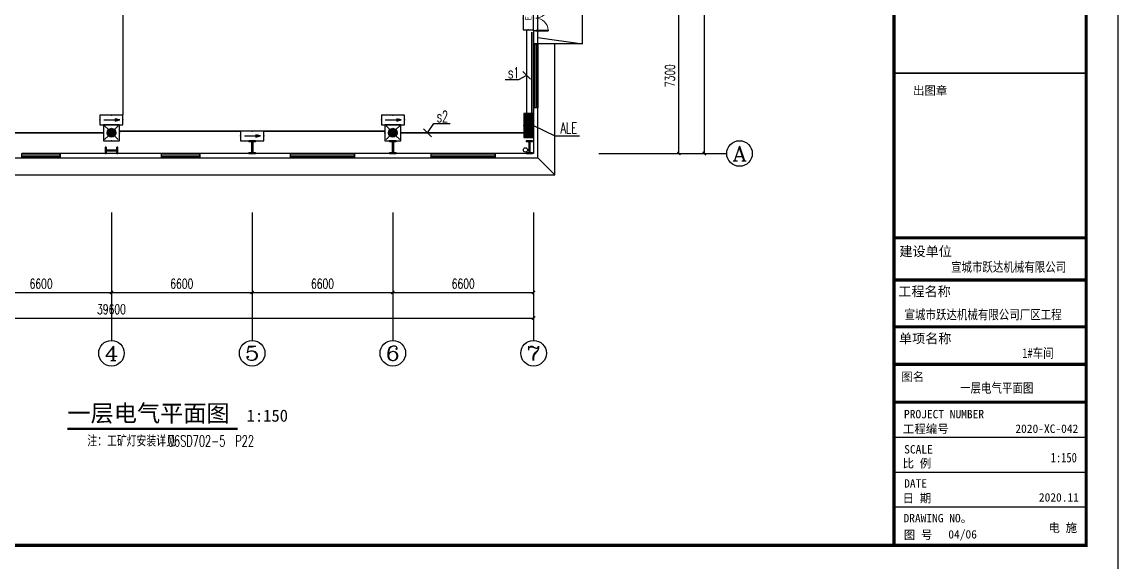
# Model space of a CAD drawing. Extents: x 185245 to 1992634, y -19957 to 755165.
# Drawn here: x 1883256 to 1934674, y 438386 to 463736 of the extents above; entities that cross this region are included whole.
import ezdxf
from ezdxf.enums import TextEntityAlignment as Align

# ---------------------------------------------------------------- set-up
doc = ezdxf.new("R2010")
doc.units = 0
doc.header["$LTSCALE"] = 1000
doc.header["$MEASUREMENT"] = 0
doc.linetypes.add('DASH', pattern=[0.35, 0.25, -0.1])
for name, color, linetype in [('AXIS', 3, 'Continuous'), ('AXIS_TEXT', 7, 'Continuous'), ('COLUMN', 9, 'Continuous'), ('DIM-应急', 3, 'Continuous'), ('DIM-箱柜', 3, 'Continuous'), ('DIM_SYMB', 3, 'Continuous'), ('EQUIP-照明', 3, 'Continuous'), ('EQUIP-箱柜', 3, 'Continuous'), ('GROUND', 2, 'Continuous'), ('LATRINE', 6, 'Continuous'), ('PUB_TITLE', 4, 'Continuous'), ('STAIR', 2, 'Continuous'), ('TEXT', 7, 'Continuous'), ('WINDOW', 4, 'Continuous'), ('WIRE-应急', 2, 'DASH'), ('WIRE-照明', 1, 'Continuous'), ('图框', 4, 'Continuous'), ('钢柱', 7, 'Continuous')]:
    doc.layers.add(name, color=color, linetype=linetype)
doc.styles.add('-黑体', font='simhei.ttf', dxfattribs={"width": 0.8})
doc.styles.add('_TCH_AXIS', font='COMPLEX', dxfattribs={"bigfont": 'GBCBIG'})
doc.styles.add('_TCH_DIM_T3', font='SIMPLEX', dxfattribs={"width": 0.705882, "bigfont": 'GBCBIG'})
doc.styles.add('_TEL_ATTDEF', font='GBENOR', dxfattribs={"width": 0.8, "height": 3, "bigfont": 'GBCBIG'})
doc.styles.add('_TEL_DIM', font='SIMPLEX', dxfattribs={"width": 0.8, "height": 3.5, "bigfont": 'HZTXT'})
doc.styles.add('COMPLEX', font='COMPLEX')
doc.styles.add('宋体', font='')
doc.styles.add('黑体', font='simhei.ttf')
doc.styles.get('宋体').set_extended_font_data('NSimSun')
doc.dimstyles.new('_TCH_ARCH&&150', dxfattribs={"dimtxt": 446.25, "dimasz": 150, "dimexe": 375, "dimexo": 450, "dimgap": 189.375, "dimtad": 1, "dimdec": 0, "dimzin": 0, "dimdsep": 46, "dimtxsty": '_TCH_DIM_T3', "dimblk": 'ARCHTICK', "dimcen": 0.09, "dimclrt": 7, "dimazin": 2, "dimtfac": 1, "dimtdec": 0, "dimtix": 1, "dimtmove": 2, "dimatfit": 3, "dimfxl": 0, "dimtolj": 1, "dimtzin": 0, "dimarcsym": 0})

# ---------------------------------------------------------------- blocks, each defined once
blk = doc.blocks.new('A$C23043752')
at = {"layer": 'COLUMN'}
blk.add_hatch(color=256, dxfattribs=at).paths.add_polyline_path([(0, 600), (0, 550), (125, 550), (125, 50), (0, 50), (0, 0), (300, 0), (300, 50), (175, 50), (175, 550), (300, 550), (300, 600)])
for p, q in [((0, 600), (0, 550)), ((300, 600), (0, 600)), ((125, 550), (0, 550)), ((125, 550), (125, 50)), ((175, 550), (175, 50)), ((300, 550), (175, 550)), ((300, 550), (300, 600)), ((0, 50), (125, 50)), ((0, 50), (0, 0)), ((0, 0), (300, 0)), ((175, 50), (300, 50)), ((300, 0), (300, 50))]:
    blk.add_line(p, q, dxfattribs=at)
blk = doc.blocks.new('A$C2E6C69CD')
at = {"layer": 'COLUMN', "xscale": -1, "rotation": 359.9999999999998}
blk.add_blockref('A$C23043752', (300, 0), dxfattribs=at)
blk.add_blockref('A$C23043752', (300, 0), dxfattribs=at)
blk = doc.blocks.new('A$C6F9B7E11')
blk.add_blockref('A$C2E6C69CD', (0, 0))
blk = doc.blocks.new('$equip$00002534')
for p, q in [((-0.72, 0.66), (-0.72, 0)), ((0.72, 0.66), (-0.72, 0.66)), ((-0.72, 0), (0.72, 0)), ((0.72, 0), (0.72, 0.66))]:
    blk.add_line(p, q)
at = {"const_width": 0.04}
blk.add_lwpolyline([(-0.72, 0.66), (-0.72, 0), (0.72, 0), (0.72, 0.66), (-0.72, 0.66), (-0.72, 0)], dxfattribs=at)
for p in [(-0.72, 0.33), (0, 0.66), (0, 0), (0.72, 0.33)]:
    blk.add_point(p)
at = {"color": 7, "style": '_TEL_DIM'}
blk.add_attdef('$TEXT$', text='', height=0.4, dxfattribs=at).set_placement((0, 0.33), align=Align.MIDDLE_CENTER)
at = {"color": 7, "style": '_TEL_DIM', "flags": 1}
blk.add_attdef('A', text='', height=0.00002, dxfattribs=at).set_placement((0, 0), align=Align.MIDDLE_CENTER)
blk = doc.blocks.new('$equip$00002604')
blk.add_hatch(color=256).paths.add_polyline_path([(0.275, 0.5, 1), (-0.274, 0.5, 1)])
for p, q in [((-0.429, 0.929), (-0.194, 0.694)), ((0.194, 0.694), (0.429, 0.929)), ((-0.429, 0.071), (-0.194, 0.306)), ((0.194, 0.306), (0.429, 0.071))]:
    blk.add_line(p, q)
at = {"const_width": 0.04}
blk.add_lwpolyline([(-0.5, 1), (-0.5, 0), (0.5, 0), (0.5, 1), (-0.5, 1), (-0.5, 0)], dxfattribs=at)
blk.add_lwpolyline([(-0.5, 1), (-0.5, 0), (0.5, 0), (0.5, 1)], close=True)
blk.add_circle((0, 0.5), 0.275)
for p in [(0, 1), (-0.5, 0.5), (0, 0), (0.5, 0.5)]:
    blk.add_point(p)
at = {"color": 7, "style": '_TEL_DIM', "flags": 1}
blk.add_attdef('A', text='', height=0.000025, dxfattribs=at).set_placement((0, 0), align=Align.MIDDLE_CENTER)
blk = doc.blocks.new('$equip$00002540')
blk.add_hatch(color=256).paths.add_polyline_path([(0.24, 0.372), (0.24, 0.228), (0.528, 0.3)])
for p, q in [((-0.72, 0.6), (-0.72, 0)), ((0.72, 0.6), (-0.72, 0.6)), ((-0.72, 0), (0.72, 0)), ((0.24, 0.372), (0.24, 0.228)), ((0.528, 0.3), (0.24, 0.372)), ((0.24, 0.228), (0.528, 0.3)), ((0.72, 0), (0.72, 0.6))]:
    blk.add_line(p, q)
at = {"color": 7}
blk.add_line((-0.48, 0.3), (0.48, 0.3), dxfattribs=at)
at = {"const_width": 0.04}
blk.add_lwpolyline([(-0.72, 0.6), (-0.72, 0), (0.72, 0), (0.72, 0.6), (-0.72, 0.6), (-0.72, 0)], dxfattribs=at)
for p in [(-0.72, 0.3), (0, 0.6), (0, 0), (0.72, 0.3)]:
    blk.add_point(p)
at = {"color": 7, "style": '_TEL_DIM', "flags": 1}
blk.add_attdef('A', text='', height=0.00002, dxfattribs=at).set_placement((0, 0), align=Align.MIDDLE_CENTER)
blk = doc.blocks.new('*X24')
at = {"color": 0}
for p, q in [((-250, 33), (-83, 200)), ((-250, 68), (-118, 200)), ((-250, 104), (-154, 200)), ((-250, 139), (-189, 200)), ((-250, 174), (-224, 200)), ((-247, 0), (-47, 200)), ((-212, 0), (-12, 200)), ((-177, 0), (23, 200)), ((-141, 0), (59, 200)), ((-106, 0), (94, 200)), ((-71, 0), (129, 200)), ((-35, 0), (165, 200)), ((0, 0), (200, 200)), ((35, 0), (235, 200)), ((71, 0), (250, 179)), ((106, 0), (250, 144)), ((141, 0), (250, 109)), ((177, 0), (250, 73)), ((212, 0), (250, 38)), ((247, 0), (250, 3))]:
    blk.add_line(p, q, dxfattribs=at)
blk = doc.blocks.new('$equip$00002943')
for p, q in [((-0.75, 0.6), (-0.75, 0)), ((0.75, 0.6), (-0.75, 0.6)), ((-0.75, 0), (0.75, 0)), ((0.75, 0), (0.75, 0.6))]:
    blk.add_line(p, q)
for points, const_width in [([(-0.75, 0.3), (0.75, 0.3)], 0.6), ([(-0.75, 0.6), (-0.75, 0), (0.75, 0), (0.75, 0.6), (-0.75, 0.6), (-0.75, 0)], 0.04)]:
    blk.add_lwpolyline(points, dxfattribs=dict(const_width=const_width))
for p in [(-0.75, 0.3), (0, 0.6), (0, 0), (0.75, 0.3)]:
    blk.add_point(p)
at = {"xscale": 0.00300000000061118, "yscale": 0.00300000000061118, "zscale": 0.00300000000061118}
blk.add_blockref('*X24', (0, 0), dxfattribs=at)
at = {"color": 7, "style": '_TEL_DIM', "flags": 1}
for tag in ['A', 'REMARK']:
    blk.add_attdef(tag, text='', height=0.00002, dxfattribs=at).set_placement((0, 0), align=Align.MIDDLE_CENTER)
blk = doc.blocks.new('A$C31D40216')
at = {"layer": '图框', "color": 4}
for points, const_width in [([(74, 60000), (74, 0)], 148), ([(74, 14429), (9055, 14429)], 149), ([(74, 12453), (9058, 12453)], 149), ([(74, 10252), (9088, 10252)], 149), ([(74, 8496), (9088, 8496)], 149), ([(74, 6719), (9088, 6719)], 149), ([(74, 5071), (9088, 5071)], 60.5), ([(74, 3426), (9088, 3426)], 60.5), ([(74, 1793), (9088, 1793)], 60.5)]:
    blk.add_lwpolyline(points, dxfattribs=dict(at, const_width=const_width))
at = {"layer": '图框', "color": 0, "const_width": 75}
blk.add_lwpolyline([(74, 22160), (9088, 22160)], dxfattribs=at)
at = {"layer": 'TEXT', "color": 3, "style": '-黑体', "width": 0.8}
for s, height, p in [('宣城市跃达机械有限公司', 450.22, (2752, 12837)), ('宣城市跃达机械有限公司厂区工程', 450.22, (571, 10603)), ('1#车间', 450.2, (6092, 8794)), ('1:150', 450.2, (7429, 3890))]:
    blk.add_text(s, height=height, dxfattribs=at).set_placement(p)
at = {"layer": '图框', "color": 4}
for s, height, style, p in [('出图章', 394.4, '黑体', (967, 21139)), ('建设单位', 450, '黑体', (331, 13570)), ('工程名称', 450, '黑体', (282, 11692)), ('单项名称', 450, '黑体', (312, 9482)), ('图名', 394.4, '黑体', (415, 7709)), ('工程编号', 394.4, '黑体', (493, 5262)), ('2020-XC-042', 394.42, '宋体', (5770, 5275)), ('SCALE', 394.4, '黑体', (555, 4308)), ('比 例', 394.4, '黑体', (479, 3644)), ('DATE', 394.4, '黑体', (553, 2706)), ('日 期', 394.4, '黑体', (479, 2011)), ('2020.11', 394.4, '宋体', (6874, 2053)), ('DRAWING NO。', 394.42, '黑体', (522, 1078)), ('图 号', 394.4, '黑体', (535, 291))]:
    blk.add_text(s, height=height, dxfattribs=dict(at, style=style)).set_placement(p)
at = {"layer": '图框', "color": 0, "style": '黑体'}
blk.add_text('PROJECT NUMBER', height=394.42, dxfattribs=at).set_placement((546, 5959))
at = {"layer": '图框', "color": 3, "style": '宋体'}
blk.add_text('电 施', height=394.4, dxfattribs=at).set_placement((7323, 625))
blk = doc.blocks.new('_ArchTick')
at = {"color": 0, "linetype": 'ByBlock', "const_width": 0.4}
blk.add_lwpolyline([(-0.5, -0.5), (0.5, 0.5)], dxfattribs=at)
blk = doc.blocks.new('*D50')
at = {"layer": 'AXIS', "color": 0, "lineweight": -2, "transparency": 16777216}
for p, q in [((1880856, 454337), (1880856, 450662)), ((1887456, 454337), (1887456, 450662)), ((1880856, 451037), (1887456, 451037))]:
    blk.add_line(p, q, dxfattribs=at)
at = {"layer": 'Defpoints', "color": 0, "transparency": 16777216}
for p in [(1880856, 454787), (1887456, 454787), (1887456, 451037)]:
    blk.add_point(p, dxfattribs=at)
at = {"layer": 'AXIS', "color": 0, "lineweight": -2, "transparency": 16777216, "xscale": 150, "yscale": 150, "zscale": 150, "rotation": 180}
blk.add_blockref('_ArchTick', (1880856, 451037), dxfattribs=at)
at = {"layer": 'AXIS', "color": 0, "lineweight": -2, "transparency": 16777216, "xscale": 150, "yscale": 150, "zscale": 150}
blk.add_blockref('_ArchTick', (1887456, 451037), dxfattribs=at)
at = {"layer": 'AXIS', "color": 7, "transparency": 16777216, "insert": (1884156, 451450), "char_height": 446.2, "attachment_point": 5, "style": '_TCH_DIM_T3'}
blk.add_mtext('\\A1;6600', dxfattribs=at)
blk = doc.blocks.new('*D51')
at = {"layer": 'AXIS', "color": 0, "lineweight": -2, "transparency": 16777216}
for p, q in [((1887456, 454337), (1887456, 450662)), ((1894056, 454337), (1894056, 450662)), ((1887456, 451037), (1894056, 451037))]:
    blk.add_line(p, q, dxfattribs=at)
at = {"layer": 'Defpoints', "color": 0, "transparency": 16777216}
for p in [(1887456, 454787), (1894056, 454787), (1894056, 451037)]:
    blk.add_point(p, dxfattribs=at)
at = {"layer": 'AXIS', "color": 0, "lineweight": -2, "transparency": 16777216, "xscale": 150, "yscale": 150, "zscale": 150, "rotation": 180}
blk.add_blockref('_ArchTick', (1887456, 451037), dxfattribs=at)
at = {"layer": 'AXIS', "color": 0, "lineweight": -2, "transparency": 16777216, "xscale": 150, "yscale": 150, "zscale": 150}
blk.add_blockref('_ArchTick', (1894056, 451037), dxfattribs=at)
at = {"layer": 'AXIS', "color": 7, "transparency": 16777216, "insert": (1890756, 451450), "char_height": 446.2, "attachment_point": 5, "style": '_TCH_DIM_T3'}
blk.add_mtext('\\A1;6600', dxfattribs=at)
blk = doc.blocks.new('*D52')
at = {"layer": 'AXIS', "color": 0, "lineweight": -2, "transparency": 16777216}
for p, q in [((1894056, 454337), (1894056, 450662)), ((1900656, 454337), (1900656, 450662)), ((1894056, 451037), (1900656, 451037))]:
    blk.add_line(p, q, dxfattribs=at)
at = {"layer": 'Defpoints', "color": 0, "transparency": 16777216}
for p in [(1894056, 454787), (1900656, 454787), (1900656, 451037)]:
    blk.add_point(p, dxfattribs=at)
at = {"layer": 'AXIS', "color": 0, "lineweight": -2, "transparency": 16777216, "xscale": 150, "yscale": 150, "zscale": 150, "rotation": 180}
blk.add_blockref('_ArchTick', (1894056, 451037), dxfattribs=at)
at = {"layer": 'AXIS', "color": 0, "lineweight": -2, "transparency": 16777216, "xscale": 150, "yscale": 150, "zscale": 150}
blk.add_blockref('_ArchTick', (1900656, 451037), dxfattribs=at)
at = {"layer": 'AXIS', "color": 7, "transparency": 16777216, "insert": (1897356, 451450), "char_height": 446.2, "attachment_point": 5, "style": '_TCH_DIM_T3'}
blk.add_mtext('\\A1;6600', dxfattribs=at)
blk = doc.blocks.new('*D53')
at = {"layer": 'AXIS', "color": 0, "lineweight": -2, "transparency": 16777216}
for p, q in [((1900656, 454337), (1900656, 450662)), ((1907256, 454337), (1907256, 450662)), ((1900656, 451037), (1907256, 451037))]:
    blk.add_line(p, q, dxfattribs=at)
at = {"layer": 'Defpoints', "color": 0, "transparency": 16777216}
for p in [(1900656, 454787), (1907256, 454787), (1907256, 451037)]:
    blk.add_point(p, dxfattribs=at)
at = {"layer": 'AXIS', "color": 0, "lineweight": -2, "transparency": 16777216, "xscale": 150, "yscale": 150, "zscale": 150, "rotation": 180}
blk.add_blockref('_ArchTick', (1900656, 451037), dxfattribs=at)
at = {"layer": 'AXIS', "color": 0, "lineweight": -2, "transparency": 16777216, "xscale": 150, "yscale": 150, "zscale": 150}
blk.add_blockref('_ArchTick', (1907256, 451037), dxfattribs=at)
at = {"layer": 'AXIS', "color": 7, "transparency": 16777216, "insert": (1903956, 451450), "char_height": 446.2, "attachment_point": 5, "style": '_TCH_DIM_T3'}
blk.add_mtext('\\A1;6600', dxfattribs=at)
blk = doc.blocks.new('*D54')
at = {"layer": 'AXIS', "color": 0, "lineweight": -2, "transparency": 16777216}
for p, q in [((1867656, 454337), (1867656, 449462)), ((1907256, 454337), (1907256, 449462)), ((1867656, 449837), (1907256, 449837))]:
    blk.add_line(p, q, dxfattribs=at)
at = {"layer": 'Defpoints', "color": 0, "transparency": 16777216}
for p in [(1867656, 454787), (1907256, 454787), (1907256, 449837)]:
    blk.add_point(p, dxfattribs=at)
at = {"layer": 'AXIS', "color": 0, "lineweight": -2, "transparency": 16777216, "xscale": 150, "yscale": 150, "zscale": 150, "rotation": 180}
blk.add_blockref('_ArchTick', (1867656, 449837), dxfattribs=at)
at = {"layer": 'AXIS', "color": 0, "lineweight": -2, "transparency": 16777216, "xscale": 150, "yscale": 150, "zscale": 150}
blk.add_blockref('_ArchTick', (1907256, 449837), dxfattribs=at)
at = {"layer": 'AXIS', "color": 7, "transparency": 16777216, "insert": (1887456, 450250), "char_height": 446.2, "attachment_point": 5, "style": '_TCH_DIM_T3'}
blk.add_mtext('\\A1;39600', dxfattribs=at)
blk = doc.blocks.new('*D60')
at = {"layer": 'AXIS', "color": 0, "lineweight": -2, "transparency": 16777216}
for p, q in [((1910767, 464861), (1914442, 464861)), ((1914067, 457561), (1914067, 464861)), ((1910767, 457561), (1914442, 457561))]:
    blk.add_line(p, q, dxfattribs=at)
at = {"layer": 'Defpoints', "color": 0, "transparency": 16777216}
for p in [(1910317, 464861), (1914067, 464861), (1910317, 457561)]:
    blk.add_point(p, dxfattribs=at)
at = {"layer": 'AXIS', "color": 0, "lineweight": -2, "transparency": 16777216, "xscale": 150, "yscale": 150, "zscale": 150}
for p, rotation in [((1914067, 464861), 90), ((1914067, 457561), 270)]:
    blk.add_blockref('_ArchTick', p, dxfattribs=dict(at, rotation=rotation))
at = {"layer": 'AXIS', "color": 7, "transparency": 16777216, "insert": (1913655, 461211), "char_height": 446.2, "attachment_point": 5, "rotation": 90, "style": '_TCH_DIM_T3'}
blk.add_mtext('\\A1;7300', dxfattribs=at)
blk = doc.blocks.new('*D64')
at = {"layer": 'AXIS', "color": 0, "lineweight": -2, "transparency": 16777216}
for p, q in [((1910767, 485461), (1915642, 485461)), ((1915267, 457561), (1915267, 485461)), ((1910767, 457561), (1915642, 457561))]:
    blk.add_line(p, q, dxfattribs=at)
at = {"layer": 'Defpoints', "color": 0, "transparency": 16777216}
for p in [(1910317, 485461), (1915267, 485461), (1910317, 457561)]:
    blk.add_point(p, dxfattribs=at)
at = {"layer": 'AXIS', "color": 0, "lineweight": -2, "transparency": 16777216, "xscale": 150, "yscale": 150, "zscale": 150}
for p, rotation in [((1915267, 485461), 90), ((1915267, 457561), 270)]:
    blk.add_blockref('_ArchTick', p, dxfattribs=dict(at, rotation=rotation))
at = {"layer": 'AXIS', "color": 7, "transparency": 16777216, "insert": (1914855, 471511), "char_height": 446.2, "attachment_point": 5, "rotation": 90, "style": '_TCH_DIM_T3'}
blk.add_mtext('\\A1;27900', dxfattribs=at)
blk = doc.blocks.new('$TCHSYS$WIN2D')
for p, q in [((-0.5, 0.5), (0.5, 0.5)), ((-0.5, 0.5), (-0.5, -0.5)), ((0.5, 0.5), (0.5, -0.5)), ((0.5, 0.167), (-0.5, 0.167)), ((0.5, -0.167), (-0.5, -0.167)), ((-0.5, -0.5), (0.5, -0.5))]:
    blk.add_line(p, q)
blk = doc.blocks.new('$DorLib2D$00000002')
for p, q in [((-0.5, 0), (-0.5, 0.4875)), ((-0.475, 0.4875), (-0.5, 0.4875)), ((-0.475, 0), (-0.475, 0.4875)), ((0.475, 0), (0.475, 0.4875)), ((0.475, 0.4875), (0.5, 0.4875)), ((0.5, 0), (0.5, 0.4875)), ((-0.5, 0), (-0.475, 0)), ((0.5, 0), (0.475, 0))]:
    blk.add_line(p, q)
at = {"lineweight": 13}
for centre, start, end in [((-0.4875, 0), 0, 88.53072), ((0.4875, 0), 91.46928, 180)]:
    blk.add_arc(centre, 0.4875, start, end, dxfattribs=at)
blk = doc.blocks.new('_AXISO')
blk.add_circle((0, 0), 0.5)
at = {"layer": 'AXIS_TEXT', "style": 'COMPLEX', "width": 1.041667}
blk.add_attdef('A', text='', height=0.56, dxfattribs=at).set_placement((-0.25, -0.28), (0.25, -0.28), align=Align.FIT)

msp = doc.modelspace()

# ---------------------------------------------------------------- linework, layer by layer
at = {"color": 8}
msp.add_circle((1906877.4, 457729.7, 0), 100, dxfattribs=at)
at = {"layer": 'AXIS', "color": 3}
msp.add_line((1910317.1, 457560.6), (1916317.1, 457560.6), dxfattribs=at)
at = {"layer": 'AXIS'}
for p, q in [((1887456.3, 454787.3), (1887456.3, 448787.3)), ((1894056.3, 454787.3), (1894056.3, 448787.3)), ((1900656.3, 454787.3), (1900656.3, 448787.3)), ((1907256.3, 454787.3), (1907256.3, 448787.3))]:
    msp.add_line(p, q, dxfattribs=at)
at = {"layer": 'DIM-应急'}
for p, q in [((1907118.1, 461041.2, 0), (1906746.8, 461412.4, 0)), ((1902092.8, 458719.7, 0), (1902463.5, 458347.9, 0))]:
    msp.add_line(p, q, dxfattribs=at)
for points in [[(1906932.4, 461226.8), (1906542.8, 461014)], [(1906542.8, 461014), (1905928.3, 461014)], [(1902278.1, 458533.8), (1902584, 458960.6)], [(1902584, 458960.6), (1903342.5, 458960.6)]]:
    msp.add_lwpolyline(points, dxfattribs=at)
at = {"layer": 'DIM-箱柜'}
for p, q in [((1907256.3, 458873, 0), (1908256.3, 458391, 0)), ((1908256.3, 458391, 0), (1909405.2, 458391, 0))]:
    msp.add_line(p, q, dxfattribs=at)
at = {"layer": 'DIM_SYMB', "const_width": 105}
msp.add_lwpolyline([(1885389.1, 444644.7), (1893378.8, 444644.7)], dxfattribs=at)
at = {"layer": 'GROUND', "color": 8}
for p, q in [((1907456.3, 457360.6, 0), (1907456.3, 464860.6, 0)), ((1908256.3, 456560.6, 0), (1908256.3, 462710.6, 0)), ((1867456.3, 457360.6, 0), (1907456.3, 457360.6, 0)), ((1907456.3, 457360.6, 0), (1908256.3, 456560.6, 0)), ((1866656.3, 456560.6, 0), (1908256.3, 456560.6, 0))]:
    msp.add_line(p, q, dxfattribs=at)
at = {"layer": 'LATRINE', "color": 8}
for p, q in [((1907256.3, 463310.6), (1907256.3, 462710.6)), ((1907456.3, 463310.6), (1907256.3, 463310.6)), ((1907456.3, 462710.6), (1907456.3, 463310.6)), ((1907256.3, 462710.6), (1907456.3, 462710.6)), ((1907456.3, 459710.6), (1907256.3, 459710.6)), ((1907256.3, 459710.6), (1907256.3, 457560.6)), ((1907456.3, 457360.6), (1907456.3, 459710.6)), ((1889806.3, 457560.6), (1885056.3, 457560.6)), ((1885056.3, 457560.6), (1885056.3, 457360.6)), ((1885056.3, 457360.6), (1889806.3, 457360.6)), ((1889806.3, 457360.6), (1889806.3, 457560.6)), ((1895856.3, 457560.6), (1891606.3, 457560.6)), ((1891606.3, 457560.6), (1891606.3, 457360.6)), ((1891606.3, 457360.6), (1895856.3, 457360.6)), ((1895856.3, 457360.6), (1895856.3, 457560.6)), ((1902456.3, 457560.6), (1898856.3, 457560.6)), ((1898856.3, 457560.6), (1898856.3, 457360.6)), ((1898856.3, 457360.6), (1902456.3, 457360.6)), ((1902456.3, 457360.6), (1902456.3, 457560.6)), ((1907256.3, 457560.6), (1905456.3, 457560.6)), ((1905456.3, 457560.6), (1905456.3, 457360.6)), ((1905456.3, 457360.6), (1907456.3, 457360.6))]:
    msp.add_line(p, q, dxfattribs=at)
at = {"layer": 'PUB_TITLE'}
msp.add_lwpolyline([(1845574.4, 437673.5), (1934674.4, 437673.5), (1934674.4, 500673.5), (1845574.4, 500673.5)], close=True, dxfattribs=at)
at = {"layer": 'PUB_TITLE', "const_width": 150}
msp.add_lwpolyline([(1849324.4, 439173.5), (1933174.4, 439173.5), (1933174.4, 499173.5), (1849324.4, 499173.5)], close=True, dxfattribs=at)
at = {"layer": 'STAIR', "color": 8}
for p, q in [((1907456.3, 462710.6), (1907456.3, 472160.6)), ((1909556.3, 462710.6), (1909556.3, 472160.6)), ((1907456.3, 463010.6), (1909556.3, 462710.6)), ((1909556.3, 462710.6), (1907456.3, 462710.6))]:
    msp.add_line(p, q, dxfattribs=at)
at = {"layer": 'WIRE-应急', "linetype": 'DASH', "const_width": 75, "elevation": 0}
for points in [[(1887996.3, 459360.6), (1887996.3, 464485.5)], [(1906932.4, 459435.5), (1906932.4, 463370.6)], [(1881396.3, 458527.5), (1887081.3, 458527.5)], [(1887831.3, 458610.6), (1893516.3, 458610.6)], [(1894596.3, 458610.6), (1900281.3, 458610.6)], [(1901031.3, 458535.6), (1906806.3, 458527.5)]]:
    msp.add_lwpolyline(points, dxfattribs=at)
at = {"layer": 'WIRE-照明', "linetype": 'Continuous', "const_width": 75, "elevation": 0}
msp.add_lwpolyline([(1907171.1, 459435.5), (1907171.1, 463258.1)], dxfattribs=at)

# ---------------------------------------------------------------- block references
msp.add_blockref('A$C31D40216', (1924086.6, 439173.5))
at = {"layer": 'AXIS', "color": 3}
ref = msp.add_blockref('_AXISO', (1916917.1, 457560.6), dxfattribs=dict(at, xscale=1200, yscale=1200, zscale=1200))
ref.add_attrib('A', 'A', dxfattribs={"layer": 'AXIS_TEXT', "color": 3, "height": 678.8, "style": '_TCH_AXIS', "width": 1.166667}).set_placement((1916577.7, 457221.1), (1917256.5, 457221.1), align=Align.FIT)
at = {"layer": 'AXIS'}
ref = msp.add_blockref('_AXISO', (1887456.3, 448187.3), dxfattribs=dict(at, xscale=1200, yscale=1200, zscale=1200))
ref.add_attrib('A', '4', dxfattribs={"layer": 'AXIS_TEXT', "height": 678.8, "style": '_TCH_AXIS', "width": 1.3125}).set_placement((1887116.9, 447847.9), (1887795.7, 447847.9), align=Align.FIT)
ref = msp.add_blockref('_AXISO', (1894056.3, 448187.3), dxfattribs=dict(at, xscale=1200, yscale=1200, zscale=1200))
ref.add_attrib('A', '5', dxfattribs={"layer": 'AXIS_TEXT', "height": 678.8, "style": '_TCH_AXIS', "width": 1.5}).set_placement((1893716.9, 447847.9), (1894395.7, 447847.9), align=Align.FIT)
ref = msp.add_blockref('_AXISO', (1900656.3, 448187.3), dxfattribs=dict(at, xscale=1200, yscale=1200, zscale=1200))
ref.add_attrib('A', '6', dxfattribs={"layer": 'AXIS_TEXT', "height": 678.8, "style": '_TCH_AXIS', "width": 1.5}).set_placement((1900316.9, 447847.9), (1900995.7, 447847.9), align=Align.FIT)
ref = msp.add_blockref('_AXISO', (1907256.3, 448187.3), dxfattribs=dict(at, xscale=1200, yscale=1200, zscale=1200))
ref.add_attrib('A', '7', dxfattribs={"layer": 'AXIS_TEXT', "height": 678.8, "style": '_TCH_AXIS', "width": 1.5}).set_placement((1906916.9, 447847.9), (1907595.7, 447847.9), align=Align.FIT)
at = {"layer": 'EQUIP-照明'}
ref = msp.add_blockref('$equip$00002534', (1907256.3, 463910.6, 0), dxfattribs=dict(at, xscale=750, yscale=750, zscale=750, rotation=90))
ref.add_attrib('$TEXT$', 'E', dxfattribs={"layer": '0', "color": 7, "height": 300, "rotation": 90, "style": '_TEL_ATTDEF'}).set_placement((1907008.8, 463910.6, 0), align=Align.MIDDLE_CENTER)
at = {"layer": 'EQUIP-照明', "xscale": 750, "yscale": 750, "zscale": 750}
for name, p in [('$equip$00002540', (1887456.3, 458910.6, 0)), ('$equip$00002540', (1900656.3, 458910.6, 0)), ('$equip$00002604', (1887456.3, 458160.6, 0)), ('$equip$00002604', (1900656.3, 458160.6, 0)), ('$equip$00002540', (1894056.3, 458160.6, 0))]:
    msp.add_blockref(name, p, dxfattribs=at)
at = {"layer": 'EQUIP-箱柜', "xscale": 750, "yscale": 750, "zscale": 750, "rotation": 90}
msp.add_blockref('$equip$00002943', (1907256.3, 458873, 0), dxfattribs=at)
at = {"layer": 'WINDOW', "color": 8}
for name, p, xscale, yscale, zscale, rotation in [('$DorLib2D$00000002', (1907356.3, 463910.6), 1200, 1200, 1200, 270), ('$TCHSYS$WIN2D', (1907356.3, 461210.6), 3000, 200, 3000, 270), ('$TCHSYS$WIN2D', (1884156.3, 457460.6), 1800, 200, 1800, 180), ('$TCHSYS$WIN2D', (1890706.3, 457460.6), 1800, 200, 1800, 180), ('$TCHSYS$WIN2D', (1897356.3, 457460.6), 3000, 200, 3000, 180), ('$TCHSYS$WIN2D', (1903956.3, 457460.6), 3000, 200, 3000, 180)]:
    msp.add_blockref(name, p, dxfattribs=dict(at, xscale=xscale, yscale=yscale, zscale=zscale, rotation=rotation))
at = {"layer": '钢柱', "color": 8, "ltscale": 1000, "xscale": -1}
for p in [(1894206.3, 457560.6, 0), (1900806.3, 457560.6, 0), (1907209.6, 457560.6, 0)]:
    msp.add_blockref('A$C6F9B7E11', p, dxfattribs=at)
at = {"layer": '钢柱', "color": 8, "ltscale": 1000, "xscale": -1, "rotation": 90}
msp.add_blockref('A$C6F9B7E11', (1887756.3, 457860.6, 0), dxfattribs=at)

# ---------------------------------------------------------------- texts
at = {"layer": 'DIM-应急', "color": 7, "style": '_TEL_DIM', "width": 0.64}
for s, p in [('s1', (1906059.6, 461089, 0)), ('s2', (1902715.2, 459035.6, 0))]:
    msp.add_text(s, height=525, dxfattribs=at).set_placement(p)
at = {"layer": 'DIM-箱柜', "color": 7, "style": '_TEL_DIM'}
for s, width, p in [('ALE', 0.64, (1908518.8, 458496, 0)), ('注：工矿灯安装详见', 0.8, (1886322.7, 443808, 0)), ('06SD702-5', 0.64, (1890102.7, 443808, 0)), ('P22', 0.64, (1893264, 443808, 0))]:
    msp.add_text(s, height=525, dxfattribs=dict(at, width=width)).set_placement(p)
at = {"layer": 'DIM_SYMB', "color": 7, "style": '宋体'}
for s, height, p in [('一层电气平面图', 797.47, (1885389.1, 444974.3, 0)), ('1:150', 569.62, (1893798.8, 444974.3, 0))]:
    msp.add_text(s, height=height, dxfattribs=at).set_placement(p)
at = {"layer": 'TEXT', "color": 3, "style": '-黑体', "width": 0.8}
msp.add_text('一层电气平面图', height=450.22, dxfattribs=at).set_placement((1927262.8, 446333.6))
at = {"layer": '图框', "color": 3, "style": '宋体'}
msp.add_text('04/06', height=394.42, dxfattribs=at).set_placement((1926711.3, 439492))

# ---------------------------------------------------------------- dimensions: what is measured, and where the dimension line sits
at = {"layer": 'AXIS', "color": 3}
for p2, distance, picture, middle in [((1910317.1, 485460.6), -4950, '*D64', (1914854.6, 471510.6)), ((1910317.1, 464860.6), -3750, '*D60', (1913654.6, 461210.6))]:
    dim = msp.add_aligned_dim(p1=(1910317.1, 457560.6), p2=p2, distance=distance, dimstyle='_TCH_ARCH&&150', dxfattribs=at)
    dim.commit()
    dim.dimension.update_dxf_attribs({"geometry": picture, "text_midpoint": middle})
at = {"layer": 'AXIS'}
for p1, p2, distance, picture, middle in [((1867656.3, 454787.3), (1907256.3, 454787.3), -4950, '*D54', (1887456.3, 450249.8)), ((1880856.3, 454787.3), (1887456.3, 454787.3), -3750, '*D50', (1884156.3, 451449.8)), ((1887456.3, 454787.3), (1894056.3, 454787.3), -3750, '*D51', (1890756.3, 451449.8)), ((1894056.3, 454787.3), (1900656.3, 454787.3), -3750, '*D52', (1897356.3, 451449.8)), ((1900656.3, 454787.3), (1907256.3, 454787.3), -3750, '*D53', (1903956.3, 451449.8))]:
    dim = msp.add_aligned_dim(p1=p1, p2=p2, distance=distance, dimstyle='_TCH_ARCH&&150', dxfattribs=at)
    dim.commit()
    dim.dimension.update_dxf_attribs({"geometry": picture, "text_midpoint": middle})

doc.saveas('drawing.dxf')
